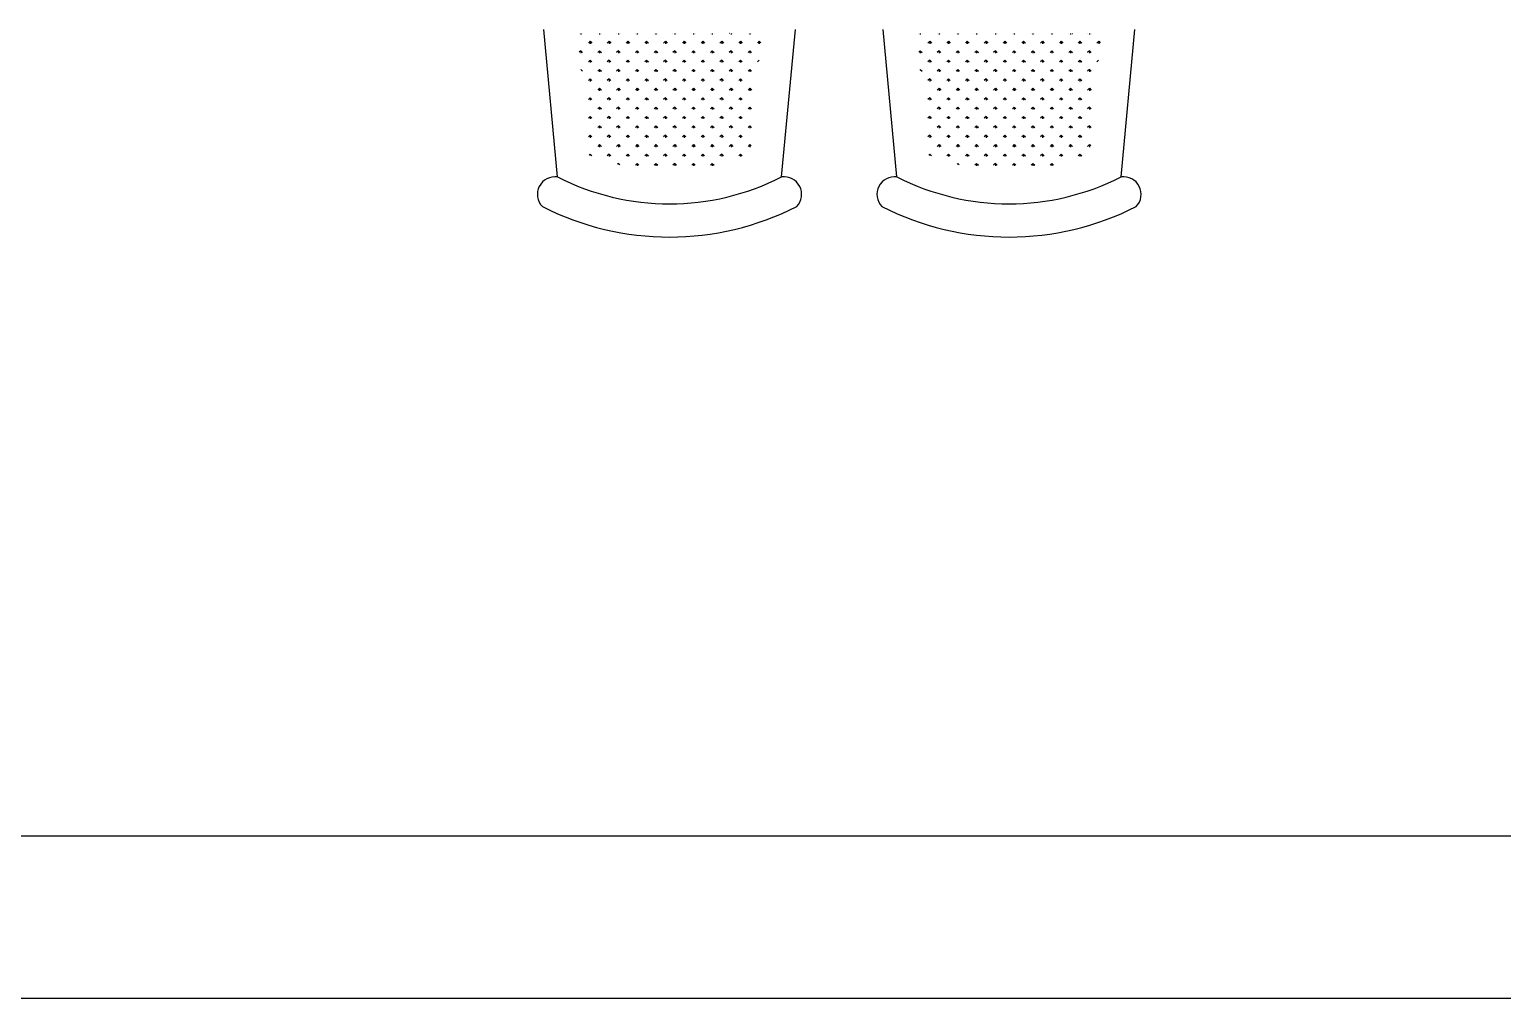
# Model space of a CAD drawing. Header units: inches. Extents: x 3.4 to 45.9, y 14.3 to 39.1.
# Drawn here: x 31.325 to 34.278, y 14.302 to 16.244 of the extents above; entities that cross this region are included whole.
import ezdxf

# ---------------------------------------------------------------- set-up
doc = ezdxf.new("R2010")
doc.units = ezdxf.units.IN
doc.header["$MEASUREMENT"] = 0
doc.layers.add('4', color=4, linetype='Continuous')
doc.layers.add('kadrbm', color=4, linetype='Continuous')

# ---------------------------------------------------------------- blocks, each defined once
blk = doc.blocks.new('kadrbm')
at = {"layer": 'kadrbm', "color": 4}
blk.add_lwpolyline([(0, 0), (0, 24.7972), (21, 24.7972), (21, 0), (0, 0)], close=True, dxfattribs=at)
blk.add_lwpolyline([(20.6631, 0.3257), (20.6631, 24.4603), (0.3369, 24.4603), (0.3369, 0.3257), (20.6631, 0.3257)], dxfattribs=at)

msp = doc.modelspace()

# ---------------------------------------------------------------- linework, layer by layer
at = {"layer": '4'}
for p, q in [((32.3836, 15.9486), (32.3561, 16.2441)), ((32.833, 15.9486), (32.8605, 16.2441)), ((33.064, 15.9486), (33.0365, 16.2441)), ((33.5133, 15.9486), (33.5409, 16.2441)), ((32.427, 16.2358), (32.427, 16.2358)), ((32.4305, 16.2358), (32.4305, 16.2343)), ((32.434, 16.2358), (32.434, 16.2358)), ((32.4493, 16.2205), (32.4458, 16.2169)), ((32.4493, 16.2205), (32.4528, 16.2169)), ((32.4493, 16.2205), (32.4493, 16.2155)), ((32.4646, 16.2358), (32.4646, 16.2358)), ((32.4681, 16.2358), (32.4681, 16.2343)), ((32.4717, 16.2358), (32.4717, 16.2358)), ((32.487, 16.2205), (32.4834, 16.2169)), ((32.487, 16.2205), (32.4905, 16.2169)), ((32.487, 16.2205), (32.487, 16.2155)), ((32.5023, 16.2358), (32.5023, 16.2358)), ((32.5058, 16.2358), (32.5058, 16.2343)), ((32.5093, 16.2358), (32.5093, 16.2358)), ((32.5246, 16.2205), (32.5211, 16.2169)), ((32.5246, 16.2205), (32.5281, 16.2169)), ((32.5246, 16.2205), (32.5246, 16.2155)), ((32.5399, 16.2358), (32.5399, 16.2358)), ((32.5434, 16.2358), (32.5434, 16.2343)), ((32.5469, 16.2358), (32.547, 16.2358)), ((32.5623, 16.2205), (32.5587, 16.2169)), ((32.5623, 16.2205), (32.5658, 16.2169)), ((32.5623, 16.2205), (32.5623, 16.2155)), ((32.5776, 16.2358), (32.5775, 16.2358)), ((32.5811, 16.2358), (32.5811, 16.2343)), ((32.5846, 16.2358), (32.5846, 16.2358)), ((32.5999, 16.2205), (32.5964, 16.2169)), ((32.5999, 16.2205), (32.6034, 16.2169)), ((32.5999, 16.2205), (32.5999, 16.2155)), ((32.6152, 16.2358), (32.6152, 16.2358)), ((32.6187, 16.2358), (32.6187, 16.2343)), ((32.6222, 16.2358), (32.6223, 16.2358)), ((32.6375, 16.2205), (32.634, 16.2169)), ((32.6375, 16.2205), (32.6411, 16.2169)), ((32.6375, 16.2205), (32.6375, 16.2155)), ((32.6529, 16.2358), (32.6528, 16.2358)), ((32.6564, 16.2358), (32.6564, 16.2343)), ((32.6599, 16.2358), (32.6599, 16.2358)), ((32.6752, 16.2205), (32.6717, 16.2169)), ((32.6752, 16.2205), (32.6787, 16.2169)), ((32.6752, 16.2205), (32.6752, 16.2155)), ((32.6905, 16.2358), (32.6905, 16.2358)), ((32.694, 16.2358), (32.694, 16.2343)), ((32.6975, 16.2358), (32.6975, 16.2358)), ((32.7128, 16.2205), (32.7093, 16.2169)), ((32.7128, 16.2205), (32.7164, 16.2169)), ((32.7128, 16.2205), (32.7128, 16.2155)), ((32.7282, 16.2358), (32.7281, 16.2358)), ((32.7317, 16.2358), (32.7317, 16.2343)), ((32.7352, 16.2358), (32.7352, 16.2358)), ((32.7505, 16.2205), (32.747, 16.2169)), ((32.7505, 16.2205), (32.754, 16.2169)), ((32.7505, 16.2205), (32.7505, 16.2155)), ((32.7658, 16.2358), (32.7658, 16.2358)), ((32.7693, 16.2358), (32.7693, 16.2343)), ((32.7728, 16.2358), (32.7728, 16.2358)), ((32.7881, 16.2205), (32.7846, 16.2169)), ((32.7881, 16.2205), (32.7912, 16.2174)), ((32.7881, 16.2205), (32.7881, 16.2155)), ((33.1073, 16.2358), (33.1073, 16.2358)), ((33.1109, 16.2358), (33.1109, 16.2343)), ((33.1144, 16.2358), (33.1144, 16.2358)), ((33.1297, 16.2205), (33.1262, 16.2169)), ((33.1297, 16.2205), (33.1332, 16.2169)), ((33.1297, 16.2205), (33.1297, 16.2155)), ((33.145, 16.2358), (33.145, 16.2358)), ((33.1485, 16.2358), (33.1485, 16.2343)), ((33.152, 16.2358), (33.152, 16.2358)), ((33.1673, 16.2205), (33.1638, 16.2169)), ((33.1673, 16.2205), (33.1709, 16.2169)), ((33.1673, 16.2205), (33.1673, 16.2155)), ((33.1826, 16.2358), (33.1826, 16.2358)), ((33.1862, 16.2358), (33.1862, 16.2343)), ((33.1897, 16.2358), (33.1897, 16.2358)), ((33.205, 16.2205), (33.2014, 16.2169)), ((33.205, 16.2205), (33.2085, 16.2169)), ((33.205, 16.2205), (33.205, 16.2155)), ((33.2203, 16.2358), (33.2203, 16.2358)), ((33.2238, 16.2358), (33.2238, 16.2343)), ((33.2273, 16.2358), (33.2273, 16.2358)), ((33.2426, 16.2205), (33.2391, 16.2169)), ((33.2426, 16.2205), (33.2462, 16.2169)), ((33.2426, 16.2205), (33.2426, 16.2155)), ((33.2579, 16.2358), (33.2579, 16.2358)), ((33.2614, 16.2358), (33.2614, 16.2343)), ((33.265, 16.2358), (33.265, 16.2358)), ((33.2803, 16.2205), (33.2767, 16.2169)), ((33.2803, 16.2205), (33.2838, 16.2169)), ((33.2803, 16.2205), (33.2803, 16.2155)), ((33.2956, 16.2358), (33.2956, 16.2358)), ((33.2991, 16.2358), (33.2991, 16.2343)), ((33.3026, 16.2358), (33.3026, 16.2358)), ((33.3179, 16.2205), (33.3144, 16.2169)), ((33.3179, 16.2205), (33.3214, 16.2169)), ((33.3179, 16.2205), (33.3179, 16.2155)), ((33.3332, 16.2358), (33.3332, 16.2358)), ((33.3367, 16.2358), (33.3367, 16.2343)), ((33.3402, 16.2358), (33.3403, 16.2358)), ((33.3556, 16.2205), (33.352, 16.2169)), ((33.3556, 16.2205), (33.3591, 16.2169)), ((33.3556, 16.2205), (33.3556, 16.2155)), ((33.3709, 16.2358), (33.3709, 16.2358)), ((33.3744, 16.2358), (33.3744, 16.2343)), ((33.3779, 16.2358), (33.3779, 16.2358)), ((33.3932, 16.2205), (33.3897, 16.2169)), ((33.3932, 16.2205), (33.3967, 16.2169)), ((33.3932, 16.2205), (33.3932, 16.2155)), ((33.4085, 16.2358), (33.4085, 16.2358)), ((33.412, 16.2358), (33.412, 16.2343)), ((33.4155, 16.2358), (33.4156, 16.2358)), ((33.4309, 16.2205), (33.4273, 16.2169)), ((33.4309, 16.2205), (33.4344, 16.2169)), ((33.4309, 16.2205), (33.4309, 16.2155)), ((33.4462, 16.2358), (33.4461, 16.2358)), ((33.4497, 16.2358), (33.4497, 16.2343)), ((33.4532, 16.2358), (33.4532, 16.2358)), ((33.4685, 16.2205), (33.465, 16.2169)), ((33.4685, 16.2205), (33.4715, 16.2174)), ((33.4685, 16.2205), (33.4685, 16.2155)), ((32.4305, 16.2016), (32.4272, 16.1984)), ((32.4305, 16.2016), (32.434, 16.1981)), ((32.4305, 16.2016), (32.4305, 16.1967)), ((32.4493, 16.1828), (32.4458, 16.1793)), ((32.4493, 16.1828), (32.4528, 16.1793)), ((32.4493, 16.1828), (32.4493, 16.1778)), ((32.4681, 16.2016), (32.4646, 16.1981)), ((32.4681, 16.2016), (32.4717, 16.1981)), ((32.4681, 16.2016), (32.4681, 16.1967)), ((32.487, 16.1828), (32.4834, 16.1793)), ((32.487, 16.1828), (32.4905, 16.1793)), ((32.487, 16.1828), (32.487, 16.1778)), ((32.5058, 16.2016), (32.5023, 16.1981)), ((32.5058, 16.2016), (32.5093, 16.1981)), ((32.5058, 16.2016), (32.5058, 16.1967)), ((32.5246, 16.1828), (32.5211, 16.1793)), ((32.5246, 16.1828), (32.5281, 16.1793)), ((32.5246, 16.1828), (32.5246, 16.1778)), ((32.5434, 16.2016), (32.5399, 16.1981)), ((32.5434, 16.2016), (32.547, 16.1981)), ((32.5434, 16.2016), (32.5434, 16.1967)), ((32.5623, 16.1828), (32.5587, 16.1793)), ((32.5623, 16.1828), (32.5658, 16.1793)), ((32.5623, 16.1828), (32.5623, 16.1778)), ((32.5811, 16.2016), (32.5775, 16.1981)), ((32.5811, 16.2016), (32.5846, 16.1981)), ((32.5811, 16.2016), (32.5811, 16.1967)), ((32.5999, 16.1828), (32.5964, 16.1793)), ((32.5999, 16.1828), (32.6034, 16.1793)), ((32.5999, 16.1828), (32.5999, 16.1778)), ((32.6187, 16.2016), (32.6152, 16.1981)), ((32.6187, 16.2016), (32.6223, 16.1981)), ((32.6187, 16.2016), (32.6187, 16.1967)), ((32.6375, 16.1828), (32.634, 16.1793)), ((32.6375, 16.1828), (32.6411, 16.1793)), ((32.6375, 16.1828), (32.6375, 16.1778)), ((32.6564, 16.2016), (32.6528, 16.1981)), ((32.6564, 16.2016), (32.6599, 16.1981)), ((32.6564, 16.2016), (32.6564, 16.1967)), ((32.6752, 16.1828), (32.6717, 16.1793)), ((32.6752, 16.1828), (32.6787, 16.1793)), ((32.6752, 16.1828), (32.6752, 16.1778)), ((32.694, 16.2016), (32.6905, 16.1981)), ((32.694, 16.2016), (32.6975, 16.1981)), ((32.694, 16.2016), (32.694, 16.1967)), ((32.7128, 16.1828), (32.7093, 16.1793)), ((32.7128, 16.1828), (32.7164, 16.1793)), ((32.7128, 16.1828), (32.7128, 16.1778)), ((32.7317, 16.2016), (32.7281, 16.1981)), ((32.7317, 16.2016), (32.7352, 16.1981)), ((32.7317, 16.2016), (32.7317, 16.1967)), ((32.7505, 16.1828), (32.747, 16.1793)), ((32.7505, 16.1828), (32.754, 16.1793)), ((32.7505, 16.1828), (32.7505, 16.1778)), ((32.7693, 16.2016), (32.7658, 16.1981)), ((32.7693, 16.2016), (32.7728, 16.1981)), ((32.7693, 16.2016), (32.7693, 16.1967)), ((32.7879, 16.1826), (32.7846, 16.1793)), ((33.1109, 16.2016), (33.1076, 16.1984)), ((33.1109, 16.2016), (33.1144, 16.1981)), ((33.1109, 16.2016), (33.1109, 16.1967)), ((33.1297, 16.1828), (33.1262, 16.1793)), ((33.1297, 16.1828), (33.1332, 16.1793)), ((33.1297, 16.1828), (33.1297, 16.1778)), ((33.1485, 16.2016), (33.145, 16.1981)), ((33.1485, 16.2016), (33.152, 16.1981)), ((33.1485, 16.2016), (33.1485, 16.1967)), ((33.1673, 16.1828), (33.1638, 16.1793)), ((33.1673, 16.1828), (33.1709, 16.1793)), ((33.1673, 16.1828), (33.1673, 16.1778)), ((33.1862, 16.2016), (33.1826, 16.1981)), ((33.1862, 16.2016), (33.1897, 16.1981)), ((33.1862, 16.2016), (33.1862, 16.1967)), ((33.205, 16.1828), (33.2014, 16.1793)), ((33.205, 16.1828), (33.2085, 16.1793)), ((33.205, 16.1828), (33.205, 16.1778)), ((33.2238, 16.2016), (33.2203, 16.1981)), ((33.2238, 16.2016), (33.2273, 16.1981)), ((33.2238, 16.2016), (33.2238, 16.1967)), ((33.2426, 16.1828), (33.2391, 16.1793)), ((33.2426, 16.1828), (33.2462, 16.1793)), ((33.2426, 16.1828), (33.2426, 16.1778)), ((33.2614, 16.2016), (33.2579, 16.1981)), ((33.2614, 16.2016), (33.265, 16.1981)), ((33.2614, 16.2016), (33.2614, 16.1967)), ((33.2803, 16.1828), (33.2767, 16.1793)), ((33.2803, 16.1828), (33.2838, 16.1793)), ((33.2803, 16.1828), (33.2803, 16.1778)), ((33.2991, 16.2016), (33.2956, 16.1981)), ((33.2991, 16.2016), (33.3026, 16.1981)), ((33.2991, 16.2016), (33.2991, 16.1967)), ((33.3179, 16.1828), (33.3144, 16.1793)), ((33.3179, 16.1828), (33.3214, 16.1793)), ((33.3179, 16.1828), (33.3179, 16.1778)), ((33.3367, 16.2016), (33.3332, 16.1981)), ((33.3367, 16.2016), (33.3403, 16.1981)), ((33.3367, 16.2016), (33.3367, 16.1967)), ((33.3556, 16.1828), (33.352, 16.1793)), ((33.3556, 16.1828), (33.3591, 16.1793)), ((33.3556, 16.1828), (33.3556, 16.1778)), ((33.3744, 16.2016), (33.3709, 16.1981)), ((33.3744, 16.2016), (33.3779, 16.1981)), ((33.3744, 16.2016), (33.3744, 16.1967)), ((33.3932, 16.1828), (33.3897, 16.1793)), ((33.3932, 16.1828), (33.3967, 16.1793)), ((33.3932, 16.1828), (33.3932, 16.1778)), ((33.412, 16.2016), (33.4085, 16.1981)), ((33.412, 16.2016), (33.4156, 16.1981)), ((33.412, 16.2016), (33.412, 16.1967)), ((33.4309, 16.1828), (33.4273, 16.1793)), ((33.4309, 16.1828), (33.4344, 16.1793)), ((33.4309, 16.1828), (33.4309, 16.1778)), ((33.4497, 16.2016), (33.4461, 16.1981)), ((33.4497, 16.2016), (33.4532, 16.1981)), ((33.4497, 16.2016), (33.4497, 16.1967)), ((33.4683, 16.1826), (33.465, 16.1793)), ((32.4305, 16.164), (32.4304, 16.1639)), ((32.4305, 16.164), (32.434, 16.1605)), ((32.4305, 16.164), (32.4305, 16.1631)), ((32.4681, 16.164), (32.4646, 16.1605)), ((32.4681, 16.164), (32.4717, 16.1605)), ((32.4681, 16.164), (32.4681, 16.159)), ((32.5058, 16.164), (32.5023, 16.1605)), ((32.5058, 16.164), (32.5093, 16.1605)), ((32.5058, 16.164), (32.5058, 16.159)), ((32.5434, 16.164), (32.5399, 16.1605)), ((32.5434, 16.164), (32.547, 16.1605)), ((32.5434, 16.164), (32.5434, 16.159)), ((32.5811, 16.164), (32.5775, 16.1605)), ((32.5811, 16.164), (32.5846, 16.1605)), ((32.5811, 16.164), (32.5811, 16.159)), ((32.6187, 16.164), (32.6152, 16.1605)), ((32.6187, 16.164), (32.6223, 16.1605)), ((32.6187, 16.164), (32.6187, 16.159)), ((32.6564, 16.164), (32.6528, 16.1605)), ((32.6564, 16.164), (32.6599, 16.1605)), ((32.6564, 16.164), (32.6564, 16.159)), ((32.694, 16.164), (32.6905, 16.1605)), ((32.694, 16.164), (32.6975, 16.1605)), ((32.694, 16.164), (32.694, 16.159)), ((32.7317, 16.164), (32.7281, 16.1605)), ((32.7317, 16.164), (32.7352, 16.1605)), ((32.7317, 16.164), (32.7317, 16.159)), ((32.7693, 16.164), (32.7658, 16.1605)), ((32.7693, 16.164), (32.7728, 16.1605)), ((32.7693, 16.164), (32.7693, 16.159)), ((33.1109, 16.164), (33.1108, 16.1639)), ((33.1109, 16.164), (33.1144, 16.1605)), ((33.1109, 16.164), (33.1109, 16.1631)), ((33.1485, 16.164), (33.145, 16.1605)), ((33.1485, 16.164), (33.152, 16.1605)), ((33.1485, 16.164), (33.1485, 16.159)), ((33.1862, 16.164), (33.1826, 16.1605)), ((33.1862, 16.164), (33.1897, 16.1605)), ((33.1862, 16.164), (33.1862, 16.159)), ((33.2238, 16.164), (33.2203, 16.1605)), ((33.2238, 16.164), (33.2273, 16.1605)), ((33.2238, 16.164), (33.2238, 16.159)), ((33.2614, 16.164), (33.2579, 16.1605)), ((33.2614, 16.164), (33.265, 16.1605)), ((33.2614, 16.164), (33.2614, 16.159)), ((33.2991, 16.164), (33.2956, 16.1605)), ((33.2991, 16.164), (33.3026, 16.1605)), ((33.2991, 16.164), (33.2991, 16.159)), ((33.3367, 16.164), (33.3332, 16.1605)), ((33.3367, 16.164), (33.3403, 16.1605)), ((33.3367, 16.164), (33.3367, 16.159)), ((33.3744, 16.164), (33.3709, 16.1605)), ((33.3744, 16.164), (33.3779, 16.1605)), ((33.3744, 16.164), (33.3744, 16.159)), ((33.412, 16.164), (33.4085, 16.1605)), ((33.412, 16.164), (33.4156, 16.1605)), ((33.412, 16.164), (33.412, 16.159)), ((33.4497, 16.164), (33.4461, 16.1605)), ((33.4497, 16.164), (33.4532, 16.1605)), ((33.4497, 16.164), (33.4497, 16.159)), ((32.4493, 16.1452), (32.4458, 16.1416)), ((32.4493, 16.1452), (32.4528, 16.1416)), ((32.4493, 16.1452), (32.4493, 16.1402)), ((32.4681, 16.1263), (32.4646, 16.1228)), ((32.4681, 16.1263), (32.4717, 16.1228)), ((32.4681, 16.1263), (32.4681, 16.1214)), ((32.487, 16.1452), (32.4834, 16.1416)), ((32.487, 16.1452), (32.4905, 16.1416)), ((32.487, 16.1452), (32.487, 16.1402)), ((32.5058, 16.1263), (32.5023, 16.1228)), ((32.5058, 16.1263), (32.5093, 16.1228)), ((32.5058, 16.1263), (32.5058, 16.1214)), ((32.5246, 16.1452), (32.5211, 16.1416)), ((32.5246, 16.1452), (32.5281, 16.1416)), ((32.5246, 16.1452), (32.5246, 16.1402)), ((32.5434, 16.1263), (32.5399, 16.1228)), ((32.5434, 16.1263), (32.547, 16.1228)), ((32.5434, 16.1263), (32.5434, 16.1214)), ((32.5623, 16.1452), (32.5587, 16.1416)), ((32.5623, 16.1452), (32.5658, 16.1416)), ((32.5623, 16.1452), (32.5623, 16.1402)), ((32.5811, 16.1263), (32.5775, 16.1228)), ((32.5811, 16.1263), (32.5846, 16.1228)), ((32.5811, 16.1263), (32.5811, 16.1214)), ((32.5999, 16.1452), (32.5964, 16.1416)), ((32.5999, 16.1452), (32.6034, 16.1416)), ((32.5999, 16.1452), (32.5999, 16.1402)), ((32.6187, 16.1263), (32.6152, 16.1228)), ((32.6187, 16.1263), (32.6223, 16.1228)), ((32.6187, 16.1263), (32.6187, 16.1214)), ((32.6375, 16.1452), (32.634, 16.1416)), ((32.6375, 16.1452), (32.6411, 16.1416)), ((32.6375, 16.1452), (32.6375, 16.1402)), ((32.6564, 16.1263), (32.6528, 16.1228)), ((32.6564, 16.1263), (32.6599, 16.1228)), ((32.6564, 16.1263), (32.6564, 16.1214)), ((32.6752, 16.1452), (32.6717, 16.1416)), ((32.6752, 16.1452), (32.6787, 16.1416)), ((32.6752, 16.1452), (32.6752, 16.1402)), ((32.694, 16.1263), (32.6905, 16.1228)), ((32.694, 16.1263), (32.6975, 16.1228)), ((32.694, 16.1263), (32.694, 16.1214)), ((32.7128, 16.1452), (32.7093, 16.1416)), ((32.7128, 16.1452), (32.7164, 16.1416)), ((32.7128, 16.1452), (32.7128, 16.1402)), ((32.7317, 16.1263), (32.7281, 16.1228)), ((32.7317, 16.1263), (32.7352, 16.1228)), ((32.7317, 16.1263), (32.7317, 16.1214)), ((32.7505, 16.1452), (32.747, 16.1416)), ((32.7505, 16.1452), (32.754, 16.1416)), ((32.7505, 16.1452), (32.7505, 16.1402)), ((32.7693, 16.1263), (32.7658, 16.1228)), ((32.7693, 16.1263), (32.7728, 16.1228)), ((32.7693, 16.1263), (32.7693, 16.1214)), ((33.1297, 16.1452), (33.1262, 16.1416)), ((33.1297, 16.1452), (33.1332, 16.1416)), ((33.1297, 16.1452), (33.1297, 16.1402)), ((33.1485, 16.1263), (33.145, 16.1228)), ((33.1485, 16.1263), (33.152, 16.1228)), ((33.1485, 16.1263), (33.1485, 16.1214)), ((33.1673, 16.1452), (33.1638, 16.1416)), ((33.1673, 16.1452), (33.1709, 16.1416)), ((33.1673, 16.1452), (33.1673, 16.1402)), ((33.1862, 16.1263), (33.1826, 16.1228)), ((33.1862, 16.1263), (33.1897, 16.1228)), ((33.1862, 16.1263), (33.1862, 16.1214)), ((33.205, 16.1452), (33.2014, 16.1416)), ((33.205, 16.1452), (33.2085, 16.1416)), ((33.205, 16.1452), (33.205, 16.1402)), ((33.2238, 16.1263), (33.2203, 16.1228)), ((33.2238, 16.1263), (33.2273, 16.1228)), ((33.2238, 16.1263), (33.2238, 16.1214)), ((33.2426, 16.1452), (33.2391, 16.1416)), ((33.2426, 16.1452), (33.2462, 16.1416)), ((33.2426, 16.1452), (33.2426, 16.1402)), ((33.2614, 16.1263), (33.2579, 16.1228)), ((33.2614, 16.1263), (33.265, 16.1228)), ((33.2614, 16.1263), (33.2614, 16.1214)), ((33.2803, 16.1452), (33.2767, 16.1416)), ((33.2803, 16.1452), (33.2838, 16.1416)), ((33.2803, 16.1452), (33.2803, 16.1402)), ((33.2991, 16.1263), (33.2956, 16.1228)), ((33.2991, 16.1263), (33.3026, 16.1228)), ((33.2991, 16.1263), (33.2991, 16.1214)), ((33.3179, 16.1452), (33.3144, 16.1416)), ((33.3179, 16.1452), (33.3214, 16.1416)), ((33.3179, 16.1452), (33.3179, 16.1402)), ((33.3367, 16.1263), (33.3332, 16.1228)), ((33.3367, 16.1263), (33.3403, 16.1228)), ((33.3367, 16.1263), (33.3367, 16.1214)), ((33.3556, 16.1452), (33.352, 16.1416)), ((33.3556, 16.1452), (33.3591, 16.1416)), ((33.3556, 16.1452), (33.3556, 16.1402)), ((33.3744, 16.1263), (33.3709, 16.1228)), ((33.3744, 16.1263), (33.3779, 16.1228)), ((33.3744, 16.1263), (33.3744, 16.1214)), ((33.3932, 16.1452), (33.3897, 16.1416)), ((33.3932, 16.1452), (33.3967, 16.1416)), ((33.3932, 16.1452), (33.3932, 16.1402)), ((33.412, 16.1263), (33.4085, 16.1228)), ((33.412, 16.1263), (33.4156, 16.1228)), ((33.412, 16.1263), (33.412, 16.1214)), ((33.4309, 16.1452), (33.4273, 16.1416)), ((33.4309, 16.1452), (33.4344, 16.1416)), ((33.4309, 16.1452), (33.4309, 16.1402)), ((33.4497, 16.1263), (33.4461, 16.1228)), ((33.4497, 16.1263), (33.4532, 16.1228)), ((33.4497, 16.1263), (33.4497, 16.1214)), ((32.4493, 16.1075), (32.4458, 16.104)), ((32.4493, 16.1075), (32.4528, 16.104)), ((32.4493, 16.1075), (32.4493, 16.1025)), ((32.487, 16.1075), (32.4834, 16.104)), ((32.487, 16.1075), (32.4905, 16.104)), ((32.487, 16.1075), (32.487, 16.1025)), ((32.5246, 16.1075), (32.5211, 16.104)), ((32.5246, 16.1075), (32.5281, 16.104)), ((32.5246, 16.1075), (32.5246, 16.1025)), ((32.5623, 16.1075), (32.5587, 16.104)), ((32.5623, 16.1075), (32.5658, 16.104)), ((32.5623, 16.1075), (32.5623, 16.1025)), ((32.5999, 16.1075), (32.5964, 16.104)), ((32.5999, 16.1075), (32.6034, 16.104)), ((32.5999, 16.1075), (32.5999, 16.1025)), ((32.6375, 16.1075), (32.634, 16.104)), ((32.6375, 16.1075), (32.6411, 16.104)), ((32.6375, 16.1075), (32.6375, 16.1025)), ((32.6752, 16.1075), (32.6717, 16.104)), ((32.6752, 16.1075), (32.6787, 16.104)), ((32.6752, 16.1075), (32.6752, 16.1025)), ((32.7128, 16.1075), (32.7093, 16.104)), ((32.7128, 16.1075), (32.7164, 16.104)), ((32.7128, 16.1075), (32.7128, 16.1025)), ((32.7505, 16.1075), (32.747, 16.104)), ((32.7505, 16.1075), (32.754, 16.104)), ((32.7505, 16.1075), (32.7505, 16.1025)), ((33.1297, 16.1075), (33.1262, 16.104)), ((33.1297, 16.1075), (33.1332, 16.104)), ((33.1297, 16.1075), (33.1297, 16.1025)), ((33.1673, 16.1075), (33.1638, 16.104)), ((33.1673, 16.1075), (33.1709, 16.104)), ((33.1673, 16.1075), (33.1673, 16.1025)), ((33.205, 16.1075), (33.2014, 16.104)), ((33.205, 16.1075), (33.2085, 16.104)), ((33.205, 16.1075), (33.205, 16.1025)), ((33.2426, 16.1075), (33.2391, 16.104)), ((33.2426, 16.1075), (33.2462, 16.104)), ((33.2426, 16.1075), (33.2426, 16.1025)), ((33.2803, 16.1075), (33.2767, 16.104)), ((33.2803, 16.1075), (33.2838, 16.104)), ((33.2803, 16.1075), (33.2803, 16.1025)), ((33.3179, 16.1075), (33.3144, 16.104)), ((33.3179, 16.1075), (33.3214, 16.104)), ((33.3179, 16.1075), (33.3179, 16.1025)), ((33.3556, 16.1075), (33.352, 16.104)), ((33.3556, 16.1075), (33.3591, 16.104)), ((33.3556, 16.1075), (33.3556, 16.1025)), ((33.3932, 16.1075), (33.3897, 16.104)), ((33.3932, 16.1075), (33.3967, 16.104)), ((33.3932, 16.1075), (33.3932, 16.1025)), ((33.4309, 16.1075), (33.4273, 16.104)), ((33.4309, 16.1075), (33.4344, 16.104)), ((33.4309, 16.1075), (33.4309, 16.1025)), ((32.4493, 16.0699), (32.4458, 16.0664)), ((32.4493, 16.0699), (32.4528, 16.0664)), ((32.4493, 16.0699), (32.4493, 16.0649)), ((32.4681, 16.0887), (32.4646, 16.0852)), ((32.4681, 16.0887), (32.4717, 16.0852)), ((32.4681, 16.0887), (32.4681, 16.0837)), ((32.487, 16.0699), (32.4834, 16.0664)), ((32.487, 16.0699), (32.4905, 16.0664)), ((32.487, 16.0699), (32.487, 16.0649)), ((32.5058, 16.0887), (32.5023, 16.0852)), ((32.5058, 16.0887), (32.5093, 16.0852)), ((32.5058, 16.0887), (32.5058, 16.0837)), ((32.5246, 16.0699), (32.5211, 16.0664)), ((32.5246, 16.0699), (32.5281, 16.0664)), ((32.5246, 16.0699), (32.5246, 16.0649)), ((32.5434, 16.0887), (32.5399, 16.0852)), ((32.5434, 16.0887), (32.547, 16.0852)), ((32.5434, 16.0887), (32.5434, 16.0837)), ((32.5623, 16.0699), (32.5587, 16.0664)), ((32.5623, 16.0699), (32.5658, 16.0664)), ((32.5623, 16.0699), (32.5623, 16.0649)), ((32.5811, 16.0887), (32.5775, 16.0852)), ((32.5811, 16.0887), (32.5846, 16.0852)), ((32.5811, 16.0887), (32.5811, 16.0837)), ((32.5999, 16.0699), (32.5964, 16.0664)), ((32.5999, 16.0699), (32.6034, 16.0664)), ((32.5999, 16.0699), (32.5999, 16.0649)), ((32.6187, 16.0887), (32.6152, 16.0852)), ((32.6187, 16.0887), (32.6223, 16.0852)), ((32.6187, 16.0887), (32.6187, 16.0837)), ((32.6375, 16.0699), (32.634, 16.0664)), ((32.6375, 16.0699), (32.6411, 16.0664)), ((32.6375, 16.0699), (32.6375, 16.0649)), ((32.6564, 16.0887), (32.6528, 16.0852)), ((32.6564, 16.0887), (32.6599, 16.0852)), ((32.6564, 16.0887), (32.6564, 16.0837)), ((32.6752, 16.0699), (32.6717, 16.0664)), ((32.6752, 16.0699), (32.6787, 16.0664)), ((32.6752, 16.0699), (32.6752, 16.0649)), ((32.694, 16.0887), (32.6905, 16.0852)), ((32.694, 16.0887), (32.6975, 16.0852)), ((32.694, 16.0887), (32.694, 16.0837)), ((32.7128, 16.0699), (32.7093, 16.0664)), ((32.7128, 16.0699), (32.7164, 16.0664)), ((32.7128, 16.0699), (32.7128, 16.0649)), ((32.7317, 16.0887), (32.7281, 16.0852)), ((32.7317, 16.0887), (32.7352, 16.0852)), ((32.7317, 16.0887), (32.7317, 16.0837)), ((32.7505, 16.0699), (32.747, 16.0664)), ((32.7505, 16.0699), (32.754, 16.0664)), ((32.7505, 16.0699), (32.7505, 16.0649)), ((32.7693, 16.0887), (32.7658, 16.0852)), ((32.7693, 16.0887), (32.7728, 16.0852)), ((32.7693, 16.0887), (32.7693, 16.0837)), ((33.1297, 16.0699), (33.1262, 16.0664)), ((33.1297, 16.0699), (33.1332, 16.0664)), ((33.1297, 16.0699), (33.1297, 16.0649)), ((33.1485, 16.0887), (33.145, 16.0852)), ((33.1485, 16.0887), (33.152, 16.0852)), ((33.1485, 16.0887), (33.1485, 16.0837)), ((33.1673, 16.0699), (33.1638, 16.0664)), ((33.1673, 16.0699), (33.1709, 16.0664)), ((33.1673, 16.0699), (33.1673, 16.0649)), ((33.1862, 16.0887), (33.1826, 16.0852)), ((33.1862, 16.0887), (33.1897, 16.0852)), ((33.1862, 16.0887), (33.1862, 16.0837)), ((33.205, 16.0699), (33.2014, 16.0664)), ((33.205, 16.0699), (33.2085, 16.0664)), ((33.205, 16.0699), (33.205, 16.0649)), ((33.2238, 16.0887), (33.2203, 16.0852)), ((33.2238, 16.0887), (33.2273, 16.0852)), ((33.2238, 16.0887), (33.2238, 16.0837)), ((33.2426, 16.0699), (33.2391, 16.0664)), ((33.2426, 16.0699), (33.2462, 16.0664)), ((33.2426, 16.0699), (33.2426, 16.0649)), ((33.2614, 16.0887), (33.2579, 16.0852)), ((33.2614, 16.0887), (33.265, 16.0852)), ((33.2614, 16.0887), (33.2614, 16.0837)), ((33.2803, 16.0699), (33.2767, 16.0664)), ((33.2803, 16.0699), (33.2838, 16.0664)), ((33.2803, 16.0699), (33.2803, 16.0649)), ((33.2991, 16.0887), (33.2956, 16.0852)), ((33.2991, 16.0887), (33.3026, 16.0852)), ((33.2991, 16.0887), (33.2991, 16.0837)), ((33.3179, 16.0699), (33.3144, 16.0664)), ((33.3179, 16.0699), (33.3214, 16.0664)), ((33.3179, 16.0699), (33.3179, 16.0649)), ((33.3367, 16.0887), (33.3332, 16.0852)), ((33.3367, 16.0887), (33.3403, 16.0852)), ((33.3367, 16.0887), (33.3367, 16.0837)), ((33.3556, 16.0699), (33.352, 16.0664)), ((33.3556, 16.0699), (33.3591, 16.0664)), ((33.3556, 16.0699), (33.3556, 16.0649)), ((33.3744, 16.0887), (33.3709, 16.0852)), ((33.3744, 16.0887), (33.3779, 16.0852)), ((33.3744, 16.0887), (33.3744, 16.0837)), ((33.3932, 16.0699), (33.3897, 16.0664)), ((33.3932, 16.0699), (33.3967, 16.0664)), ((33.3932, 16.0699), (33.3932, 16.0649)), ((33.412, 16.0887), (33.4085, 16.0852)), ((33.412, 16.0887), (33.4156, 16.0852)), ((33.412, 16.0887), (33.412, 16.0837)), ((33.4309, 16.0699), (33.4273, 16.0664)), ((33.4309, 16.0699), (33.4344, 16.0664)), ((33.4309, 16.0699), (33.4309, 16.0649)), ((33.4497, 16.0887), (33.4461, 16.0852)), ((33.4497, 16.0887), (33.4532, 16.0852)), ((33.4497, 16.0887), (33.4497, 16.0837)), ((32.4493, 16.0322), (32.4458, 16.0287)), ((32.4493, 16.0322), (32.4528, 16.0287)), ((32.4493, 16.0322), (32.4493, 16.0272)), ((32.4681, 16.0511), (32.4646, 16.0475)), ((32.4681, 16.0511), (32.4717, 16.0475)), ((32.4681, 16.0511), (32.4681, 16.0461)), ((32.487, 16.0322), (32.4834, 16.0287)), ((32.487, 16.0322), (32.4905, 16.0287)), ((32.487, 16.0322), (32.487, 16.0272)), ((32.5058, 16.0511), (32.5023, 16.0475)), ((32.5058, 16.0511), (32.5093, 16.0475)), ((32.5058, 16.0511), (32.5058, 16.0461)), ((32.5246, 16.0322), (32.5211, 16.0287)), ((32.5246, 16.0322), (32.5281, 16.0287)), ((32.5246, 16.0322), (32.5246, 16.0272)), ((32.5434, 16.0511), (32.5399, 16.0475)), ((32.5434, 16.0511), (32.547, 16.0475)), ((32.5434, 16.0511), (32.5434, 16.0461)), ((32.5623, 16.0322), (32.5587, 16.0287)), ((32.5623, 16.0322), (32.5658, 16.0287)), ((32.5623, 16.0322), (32.5623, 16.0272)), ((32.5811, 16.0511), (32.5775, 16.0475)), ((32.5811, 16.0511), (32.5846, 16.0475)), ((32.5811, 16.0511), (32.5811, 16.0461)), ((32.5999, 16.0322), (32.5964, 16.0287)), ((32.5999, 16.0322), (32.6034, 16.0287)), ((32.5999, 16.0322), (32.5999, 16.0272)), ((32.6187, 16.0511), (32.6152, 16.0475)), ((32.6187, 16.0511), (32.6223, 16.0475)), ((32.6187, 16.0511), (32.6187, 16.0461)), ((32.6375, 16.0322), (32.634, 16.0287)), ((32.6375, 16.0322), (32.6411, 16.0287)), ((32.6375, 16.0322), (32.6375, 16.0272)), ((32.6564, 16.0511), (32.6528, 16.0475)), ((32.6564, 16.0511), (32.6599, 16.0475)), ((32.6564, 16.0511), (32.6564, 16.0461)), ((32.6752, 16.0322), (32.6717, 16.0287)), ((32.6752, 16.0322), (32.6787, 16.0287)), ((32.6752, 16.0322), (32.6752, 16.0272)), ((32.694, 16.0511), (32.6905, 16.0475)), ((32.694, 16.0511), (32.6975, 16.0475)), ((32.694, 16.0511), (32.694, 16.0461)), ((32.7128, 16.0322), (32.7093, 16.0287)), ((32.7128, 16.0322), (32.7164, 16.0287)), ((32.7128, 16.0322), (32.7128, 16.0272)), ((32.7317, 16.0511), (32.7281, 16.0475)), ((32.7317, 16.0511), (32.7352, 16.0475)), ((32.7317, 16.0511), (32.7317, 16.0461)), ((32.7505, 16.0322), (32.747, 16.0287)), ((32.7505, 16.0322), (32.754, 16.0287)), ((32.7505, 16.0322), (32.7505, 16.0272)), ((32.7693, 16.0511), (32.7658, 16.0475)), ((32.7693, 16.0511), (32.7728, 16.0475)), ((32.7693, 16.0511), (32.7693, 16.0461)), ((33.1297, 16.0322), (33.1262, 16.0287)), ((33.1297, 16.0322), (33.1332, 16.0287)), ((33.1297, 16.0322), (33.1297, 16.0272)), ((33.1485, 16.0511), (33.145, 16.0475)), ((33.1485, 16.0511), (33.152, 16.0475)), ((33.1485, 16.0511), (33.1485, 16.0461)), ((33.1673, 16.0322), (33.1638, 16.0287)), ((33.1673, 16.0322), (33.1709, 16.0287)), ((33.1673, 16.0322), (33.1673, 16.0272)), ((33.1862, 16.0511), (33.1826, 16.0475)), ((33.1862, 16.0511), (33.1897, 16.0475)), ((33.1862, 16.0511), (33.1862, 16.0461)), ((33.205, 16.0322), (33.2014, 16.0287)), ((33.205, 16.0322), (33.2085, 16.0287)), ((33.205, 16.0322), (33.205, 16.0272)), ((33.2238, 16.0511), (33.2203, 16.0475)), ((33.2238, 16.0511), (33.2273, 16.0475)), ((33.2238, 16.0511), (33.2238, 16.0461)), ((33.2426, 16.0322), (33.2391, 16.0287)), ((33.2426, 16.0322), (33.2462, 16.0287)), ((33.2426, 16.0322), (33.2426, 16.0272)), ((33.2614, 16.0511), (33.2579, 16.0475)), ((33.2614, 16.0511), (33.265, 16.0475)), ((33.2614, 16.0511), (33.2614, 16.0461)), ((33.2803, 16.0322), (33.2767, 16.0287)), ((33.2803, 16.0322), (33.2838, 16.0287)), ((33.2803, 16.0322), (33.2803, 16.0272)), ((33.2991, 16.0511), (33.2956, 16.0475)), ((33.2991, 16.0511), (33.3026, 16.0475)), ((33.2991, 16.0511), (33.2991, 16.0461)), ((33.3179, 16.0322), (33.3144, 16.0287)), ((33.3179, 16.0322), (33.3214, 16.0287)), ((33.3179, 16.0322), (33.3179, 16.0272)), ((33.3367, 16.0511), (33.3332, 16.0475)), ((33.3367, 16.0511), (33.3403, 16.0475)), ((33.3367, 16.0511), (33.3367, 16.0461)), ((33.3556, 16.0322), (33.352, 16.0287)), ((33.3556, 16.0322), (33.3591, 16.0287)), ((33.3556, 16.0322), (33.3556, 16.0272)), ((33.3744, 16.0511), (33.3709, 16.0475)), ((33.3744, 16.0511), (33.3779, 16.0475)), ((33.3744, 16.0511), (33.3744, 16.0461)), ((33.3932, 16.0322), (33.3897, 16.0287)), ((33.3932, 16.0322), (33.3967, 16.0287)), ((33.3932, 16.0322), (33.3932, 16.0272)), ((33.412, 16.0511), (33.4085, 16.0475)), ((33.412, 16.0511), (33.4156, 16.0475)), ((33.412, 16.0511), (33.412, 16.0461)), ((33.4309, 16.0322), (33.4273, 16.0287)), ((33.4309, 16.0322), (33.4344, 16.0287)), ((33.4309, 16.0322), (33.4309, 16.0272)), ((33.4497, 16.0511), (33.4461, 16.0475)), ((33.4497, 16.0511), (33.4532, 16.0475)), ((33.4497, 16.0511), (33.4497, 16.0461)), ((32.4681, 16.0134), (32.4646, 16.0099)), ((32.4681, 16.0134), (32.4717, 16.0099)), ((32.4681, 16.0134), (32.4681, 16.0084)), ((32.5058, 16.0134), (32.5023, 16.0099)), ((32.5058, 16.0134), (32.5093, 16.0099)), ((32.5058, 16.0134), (32.5058, 16.0084)), ((32.5434, 16.0134), (32.5399, 16.0099)), ((32.5434, 16.0134), (32.547, 16.0099)), ((32.5434, 16.0134), (32.5434, 16.0084)), ((32.5811, 16.0134), (32.5775, 16.0099)), ((32.5811, 16.0134), (32.5846, 16.0099)), ((32.5811, 16.0134), (32.5811, 16.0084)), ((32.6187, 16.0134), (32.6152, 16.0099)), ((32.6187, 16.0134), (32.6223, 16.0099)), ((32.6187, 16.0134), (32.6187, 16.0084)), ((32.6564, 16.0134), (32.6528, 16.0099)), ((32.6564, 16.0134), (32.6599, 16.0099)), ((32.6564, 16.0134), (32.6564, 16.0084)), ((32.694, 16.0134), (32.6905, 16.0099)), ((32.694, 16.0134), (32.6975, 16.0099)), ((32.694, 16.0134), (32.694, 16.0084)), ((32.7317, 16.0134), (32.7281, 16.0099)), ((32.7317, 16.0134), (32.7352, 16.0099)), ((32.7317, 16.0134), (32.7317, 16.0084)), ((32.7693, 16.0134), (32.7658, 16.0099)), ((32.7693, 16.0134), (32.7719, 16.0108)), ((32.7693, 16.0134), (32.7693, 16.0084)), ((33.1485, 16.0134), (33.145, 16.0099)), ((33.1485, 16.0134), (33.152, 16.0099)), ((33.1485, 16.0134), (33.1485, 16.0084)), ((33.1862, 16.0134), (33.1826, 16.0099)), ((33.1862, 16.0134), (33.1897, 16.0099)), ((33.1862, 16.0134), (33.1862, 16.0084)), ((33.2238, 16.0134), (33.2203, 16.0099)), ((33.2238, 16.0134), (33.2273, 16.0099)), ((33.2238, 16.0134), (33.2238, 16.0084)), ((33.2614, 16.0134), (33.2579, 16.0099)), ((33.2614, 16.0134), (33.265, 16.0099)), ((33.2614, 16.0134), (33.2614, 16.0084)), ((33.2991, 16.0134), (33.2956, 16.0099)), ((33.2991, 16.0134), (33.3026, 16.0099)), ((33.2991, 16.0134), (33.2991, 16.0084)), ((33.3367, 16.0134), (33.3332, 16.0099)), ((33.3367, 16.0134), (33.3403, 16.0099)), ((33.3367, 16.0134), (33.3367, 16.0084)), ((33.3744, 16.0134), (33.3709, 16.0099)), ((33.3744, 16.0134), (33.3779, 16.0099)), ((33.3744, 16.0134), (33.3744, 16.0084)), ((33.412, 16.0134), (33.4085, 16.0099)), ((33.412, 16.0134), (33.4156, 16.0099)), ((33.412, 16.0134), (33.412, 16.0084)), ((33.4497, 16.0134), (33.4461, 16.0099)), ((33.4497, 16.0134), (33.4523, 16.0108)), ((33.4497, 16.0134), (33.4497, 16.0084)), ((32.4493, 15.9946), (32.4474, 15.9926)), ((32.4493, 15.9946), (32.4528, 15.9911)), ((32.4493, 15.9946), (32.4493, 15.9919)), ((32.487, 15.9946), (32.4834, 15.9911)), ((32.487, 15.9946), (32.4905, 15.9911)), ((32.487, 15.9946), (32.487, 15.9896)), ((32.5058, 15.9758), (32.5042, 15.9741)), ((32.5058, 15.9758), (32.5085, 15.9731)), ((32.5058, 15.9758), (32.5058, 15.9737)), ((32.5246, 15.9946), (32.5211, 15.9911)), ((32.5246, 15.9946), (32.5281, 15.9911)), ((32.5246, 15.9946), (32.5246, 15.9896)), ((32.5434, 15.9758), (32.5399, 15.9722)), ((32.5434, 15.9758), (32.547, 15.9722)), ((32.5434, 15.9758), (32.5434, 15.9708)), ((32.5623, 15.9946), (32.5587, 15.9911)), ((32.5623, 15.9946), (32.5658, 15.9911)), ((32.5623, 15.9946), (32.5623, 15.9896)), ((32.5811, 15.9758), (32.5775, 15.9722)), ((32.5811, 15.9758), (32.5846, 15.9722)), ((32.5811, 15.9758), (32.5811, 15.9708)), ((32.5999, 15.9946), (32.5964, 15.9911)), ((32.5999, 15.9946), (32.6034, 15.9911)), ((32.5999, 15.9946), (32.5999, 15.9896)), ((32.6187, 15.9758), (32.6152, 15.9722)), ((32.6187, 15.9758), (32.6223, 15.9722)), ((32.6187, 15.9758), (32.6187, 15.9708)), ((32.6375, 15.9946), (32.634, 15.9911)), ((32.6375, 15.9946), (32.6411, 15.9911)), ((32.6375, 15.9946), (32.6375, 15.9896)), ((32.6564, 15.9758), (32.6528, 15.9722)), ((32.6564, 15.9758), (32.6599, 15.9722)), ((32.6564, 15.9758), (32.6564, 15.9708)), ((32.6752, 15.9946), (32.6717, 15.9911)), ((32.6752, 15.9946), (32.6787, 15.9911)), ((32.6752, 15.9946), (32.6752, 15.9896)), ((32.694, 15.9758), (32.6905, 15.9722)), ((32.694, 15.9758), (32.6975, 15.9722)), ((32.694, 15.9758), (32.694, 15.9708)), ((32.7128, 15.9946), (32.7093, 15.9911)), ((32.7128, 15.9946), (32.7164, 15.9911)), ((32.7128, 15.9946), (32.7128, 15.9896)), ((32.7505, 15.9946), (32.747, 15.9911)), ((32.7505, 15.9946), (32.754, 15.9911)), ((32.7505, 15.9946), (32.7505, 15.9896)), ((33.1297, 15.9946), (33.1277, 15.9926)), ((33.1297, 15.9946), (33.1332, 15.9911)), ((33.1297, 15.9946), (33.1297, 15.9919)), ((33.1673, 15.9946), (33.1638, 15.9911)), ((33.1673, 15.9946), (33.1709, 15.9911)), ((33.1673, 15.9946), (33.1673, 15.9896)), ((33.1862, 15.9758), (33.1845, 15.9741)), ((33.1862, 15.9758), (33.1888, 15.9731)), ((33.1862, 15.9758), (33.1862, 15.9737)), ((33.205, 15.9946), (33.2014, 15.9911)), ((33.205, 15.9946), (33.2085, 15.9911)), ((33.205, 15.9946), (33.205, 15.9896)), ((33.2238, 15.9758), (33.2203, 15.9722)), ((33.2238, 15.9758), (33.2273, 15.9722)), ((33.2238, 15.9758), (33.2238, 15.9708)), ((33.2426, 15.9946), (33.2391, 15.9911)), ((33.2426, 15.9946), (33.2462, 15.9911)), ((33.2426, 15.9946), (33.2426, 15.9896)), ((33.2614, 15.9758), (33.2579, 15.9722)), ((33.2614, 15.9758), (33.265, 15.9722)), ((33.2614, 15.9758), (33.2614, 15.9708)), ((33.2803, 15.9946), (33.2767, 15.9911)), ((33.2803, 15.9946), (33.2838, 15.9911)), ((33.2803, 15.9946), (33.2803, 15.9896)), ((33.2991, 15.9758), (33.2956, 15.9722)), ((33.2991, 15.9758), (33.3026, 15.9722)), ((33.2991, 15.9758), (33.2991, 15.9708)), ((33.3179, 15.9946), (33.3144, 15.9911)), ((33.3179, 15.9946), (33.3214, 15.9911)), ((33.3179, 15.9946), (33.3179, 15.9896)), ((33.3367, 15.9758), (33.3332, 15.9722)), ((33.3367, 15.9758), (33.3403, 15.9722)), ((33.3367, 15.9758), (33.3367, 15.9708)), ((33.3556, 15.9946), (33.352, 15.9911)), ((33.3556, 15.9946), (33.3591, 15.9911)), ((33.3556, 15.9946), (33.3556, 15.9896)), ((33.3744, 15.9758), (33.3709, 15.9722)), ((33.3744, 15.9758), (33.3779, 15.9722)), ((33.3744, 15.9758), (33.3744, 15.9708)), ((33.3932, 15.9946), (33.3897, 15.9911)), ((33.3932, 15.9946), (33.3967, 15.9911)), ((33.3932, 15.9946), (33.3932, 15.9896)), ((33.4309, 15.9946), (33.4273, 15.9911)), ((33.4309, 15.9946), (33.4344, 15.9911)), ((33.4309, 15.9946), (33.4309, 15.9896))]:
    msp.add_line(p, q, dxfattribs=at)
for centre, radius, start, end in [((32.3787, 15.9138), 0.0352, 81.9359, 224.169), ((32.6083, 16.3905), 0.4957, 243.0524, 296.9476), ((32.8379, 15.9138), 0.0352, 315.831, 98.0641), ((33.0591, 15.9138), 0.0352, 81.9359, 224.169), ((33.2887, 16.3905), 0.4957, 243.0524, 296.9476), ((33.5183, 15.9138), 0.0352, 315.831, 98.0641), ((32.6083, 16.3905), 0.5623, 243.0524, 296.9476), ((33.2887, 16.3905), 0.5623, 243.0524, 296.9476)]:
    msp.add_arc(centre, radius, start, end, dxfattribs=at)

# ---------------------------------------------------------------- block references
at = {"layer": 'kadrbm'}
msp.add_blockref('kadrbm', (24.9253, 14.3025), dxfattribs=at)

doc.saveas('drawing.dxf')
